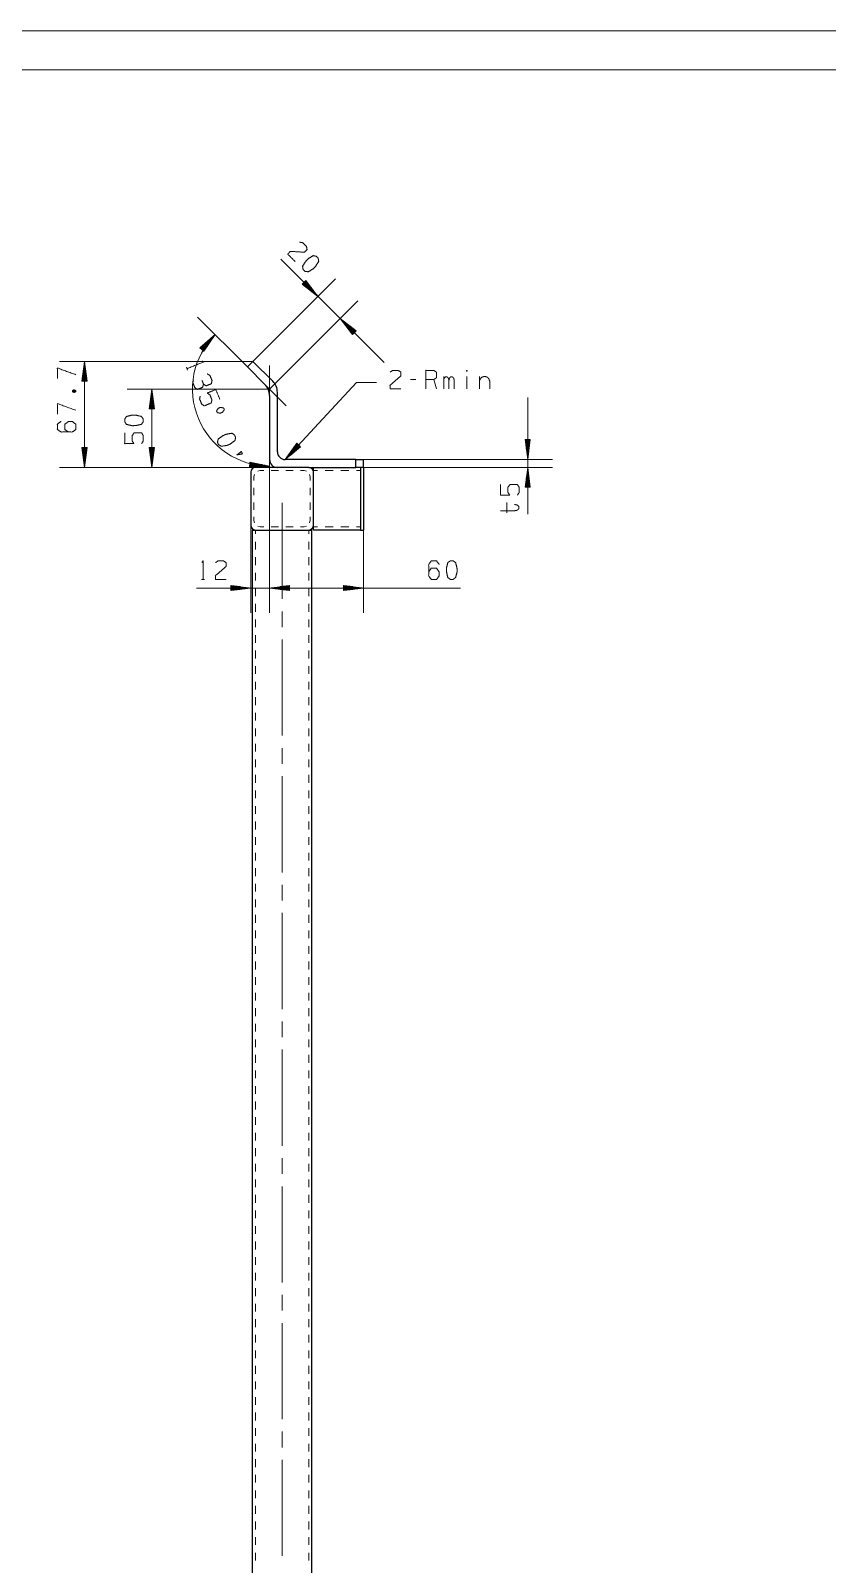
# Model space of a CAD drawing. Header units: millimetres. Extents: x 2210 to 79821, y -19430 to 2344.
# Drawn here: x 11878.8 to 11980.5, y 1594 to 1789.8 of the extents above; entities that cross this region are included whole.
import ezdxf

# ---------------------------------------------------------------- set-up
doc = ezdxf.new("R2010")
doc.units = ezdxf.units.MM
doc.layers.add('101', color=7, linetype='Continuous', true_color=0xffffff)

msp = doc.modelspace()

# ---------------------------------------------------------------- linework, layer by layer
at = {"layer": '101', "color": 133, "linetype": 'Continuous', "lineweight": 18}
for p, q in [((12089.95, 1789.82), (11669.95, 1789.82)), ((12084.95, 1784.82), (11694.95, 1784.82))]:
    msp.add_line(p, q, dxfattribs=at)
at = {"layer": '101', "color": 22, "linetype": 'Continuous', "lineweight": 18}
for p, q in [((11923.93, 1747.45), (11910.74, 1760.64)), ((11906.49, 1746.88), (11917.74, 1758.13)), ((11913.93, 1757.92), (11913.46, 1757.45)), ((11913.46, 1757.45), (11915.49, 1755.89)), ((11913.46, 1757.45), (11913.49, 1757.43)), ((11913.46, 1757.45), (11913.49, 1757.43)), ((11913.5, 1757.48), (11913.79, 1757.19)), ((11913.53, 1757.52), (11914.1, 1756.95)), ((11913.57, 1757.56), (11914.41, 1756.72)), ((11913.61, 1757.59), (11914.72, 1756.48)), ((11913.64, 1757.63), (11915.03, 1756.24)), ((11913.68, 1757.66), (11915.34, 1756)), ((11913.71, 1757.7), (11915.37, 1756.04)), ((11913.75, 1757.74), (11915.14, 1756.35)), ((11913.79, 1757.77), (11914.9, 1756.66)), ((11913.82, 1757.81), (11914.66, 1756.97)), ((11913.86, 1757.84), (11914.43, 1757.28)), ((11913.89, 1757.88), (11914.19, 1757.58)), ((11913.93, 1757.92), (11913.95, 1757.89)), ((11915.49, 1755.89), (11913.93, 1757.92)), ((11913.93, 1757.92), (11913.95, 1757.89)), ((11909.31, 1744.05), (11920.57, 1755.3)), ((11906.49, 1746.88), (11900.11, 1753.25)), ((11918.32, 1753.06), (11919.88, 1751.03)), ((11920.35, 1751.5), (11918.32, 1753.06)), ((11902.36, 1751), (11900.43, 1749.32)), ((11900.93, 1748.88), (11902.36, 1751)), ((11920.1, 1751.24), (11918.44, 1752.9)), ((11920.14, 1751.28), (11918.48, 1752.94)), ((11920.06, 1751.21), (11918.68, 1752.59)), ((11920.17, 1751.32), (11918.78, 1752.7)), ((11920.03, 1751.17), (11918.91, 1752.29)), ((11920.21, 1751.35), (11919.09, 1752.47)), ((11919.99, 1751.14), (11919.15, 1751.98)), ((11919.96, 1751.1), (11919.39, 1751.67)), ((11920.24, 1751.39), (11919.4, 1752.23)), ((11919.92, 1751.06), (11919.62, 1751.36)), ((11920.28, 1751.42), (11919.71, 1751.99)), ((11919.88, 1751.03), (11919.86, 1751.05)), ((11919.88, 1751.03), (11919.86, 1751.05)), ((11919.88, 1751.03), (11920.35, 1751.5)), ((11920.31, 1751.46), (11920.02, 1751.75)), ((11920.35, 1751.5), (11920.33, 1751.52)), ((11920.35, 1751.5), (11920.33, 1751.52)), ((11900.43, 1749.31), (11900.46, 1749.34)), ((11900.43, 1749.31), (11900.46, 1749.34)), ((11900.43, 1749.32), (11900.93, 1748.88)), ((11900.47, 1749.28), (11900.75, 1749.59)), ((11900.51, 1749.25), (11901.04, 1749.85)), ((11900.55, 1749.21), (11901.33, 1750.11)), ((11900.59, 1749.18), (11901.63, 1750.36)), ((11900.63, 1749.15), (11901.92, 1750.62)), ((11900.66, 1749.11), (11902.21, 1750.88)), ((11900.7, 1749.08), (11902.25, 1750.84)), ((11900.74, 1749.05), (11902.03, 1750.52)), ((11900.78, 1749.01), (11901.82, 1750.2)), ((11900.82, 1748.98), (11901.6, 1749.87)), ((11900.85, 1748.95), (11901.38, 1749.55)), ((11900.89, 1748.91), (11901.17, 1749.23)), ((11907.19, 1747.59), (11882.52, 1747.59)), ((11885.7, 1747.59), (11885.36, 1745.05)), ((11885.67, 1745.05), (11885.67, 1747.39)), ((11886.03, 1745.05), (11885.7, 1747.59)), ((11885.7, 1734.05), (11885.7, 1747.59)), ((11885.72, 1745.05), (11885.72, 1747.39)), ((11900.93, 1748.88), (11900.95, 1748.9)), ((11900.93, 1748.88), (11900.95, 1748.9)), ((11885.42, 1745.05), (11885.42, 1745.46)), ((11885.47, 1745.05), (11885.47, 1745.85)), ((11885.52, 1745.05), (11885.52, 1746.24)), ((11885.57, 1745.05), (11885.57, 1746.62)), ((11885.62, 1745.05), (11885.62, 1747.01)), ((11885.77, 1745.05), (11885.77, 1747.01)), ((11885.82, 1745.05), (11885.82, 1746.62)), ((11885.88, 1745.05), (11885.88, 1746.24)), ((11885.93, 1745.05), (11885.93, 1745.85)), ((11885.98, 1745.05), (11885.98, 1745.46)), ((11885.36, 1745.05), (11886.03, 1745.05)), ((11885.37, 1745.05), (11885.37, 1745.08)), ((11885.37, 1745.05), (11885.37, 1745.08)), ((11886.03, 1745.05), (11886.03, 1745.08)), ((11886.03, 1745.05), (11886.03, 1745.08)), ((11909.31, 1744.05), (11891.12, 1744.05)), ((11894.3, 1744.05), (11893.96, 1741.51)), ((11894.22, 1741.51), (11894.22, 1743.47)), ((11894.27, 1741.51), (11894.27, 1743.86)), ((11894.63, 1741.51), (11894.3, 1744.05)), ((11894.3, 1734.05), (11894.3, 1744.05)), ((11894.32, 1741.51), (11894.32, 1743.86)), ((11894.37, 1741.51), (11894.37, 1743.47)), ((11920.4, 1744.88), (11911.31, 1735.05)), ((11922.94, 1744.88), (11920.4, 1744.88)), ((11893.96, 1741.51), (11894.63, 1741.51)), ((11893.97, 1741.51), (11893.97, 1741.54)), ((11893.97, 1741.51), (11893.97, 1741.54)), ((11894.02, 1741.51), (11894.02, 1741.93)), ((11894.07, 1741.51), (11894.07, 1742.31)), ((11894.12, 1741.51), (11894.12, 1742.7)), ((11894.17, 1741.51), (11894.17, 1743.09)), ((11894.42, 1741.51), (11894.42, 1743.09)), ((11894.47, 1741.51), (11894.47, 1742.7)), ((11894.52, 1741.51), (11894.52, 1742.31)), ((11894.58, 1741.51), (11894.58, 1741.93)), ((11894.63, 1741.51), (11894.63, 1741.54)), ((11894.63, 1741.51), (11894.63, 1741.54)), ((11942.26, 1728.06), (11942.26, 1742.99)), ((11942.59, 1737.59), (11941.93, 1737.59)), ((11941.93, 1737.59), (11942.26, 1735.05)), ((11941.93, 1737.59), (11941.93, 1737.56)), ((11941.93, 1737.59), (11941.93, 1737.56)), ((11941.98, 1737.59), (11941.98, 1737.17)), ((11942.03, 1737.59), (11942.03, 1736.79)), ((11942.08, 1737.59), (11942.08, 1736.4)), ((11942.13, 1737.59), (11942.13, 1736.01)), ((11942.18, 1737.59), (11942.18, 1735.63)), ((11942.23, 1737.59), (11942.23, 1735.24)), ((11942.26, 1735.05), (11942.59, 1737.59)), ((11942.28, 1737.59), (11942.28, 1735.24)), ((11942.34, 1737.59), (11942.34, 1735.63)), ((11942.39, 1737.59), (11942.39, 1736.01)), ((11942.44, 1737.59), (11942.44, 1736.4)), ((11942.49, 1737.59), (11942.49, 1736.79)), ((11942.54, 1737.59), (11942.54, 1737.17)), ((11942.59, 1737.59), (11942.59, 1737.56)), ((11942.59, 1737.59), (11942.59, 1737.56)), ((11885.36, 1736.59), (11885.7, 1734.05)), ((11886.03, 1736.59), (11885.36, 1736.59)), ((11885.37, 1736.59), (11885.37, 1736.56)), ((11885.37, 1736.59), (11885.37, 1736.56)), ((11885.42, 1736.59), (11885.42, 1736.17)), ((11885.47, 1736.59), (11885.47, 1735.79)), ((11885.52, 1736.59), (11885.52, 1735.4)), ((11885.57, 1736.59), (11885.57, 1735.01)), ((11885.62, 1736.59), (11885.62, 1734.63)), ((11885.67, 1736.59), (11885.67, 1734.24)), ((11885.7, 1734.05), (11886.03, 1736.59)), ((11885.72, 1736.59), (11885.72, 1734.24)), ((11885.77, 1736.59), (11885.77, 1734.63)), ((11885.82, 1736.59), (11885.82, 1735.01)), ((11885.88, 1736.59), (11885.88, 1735.4)), ((11885.93, 1736.59), (11885.93, 1735.79)), ((11885.98, 1736.59), (11885.98, 1736.17)), ((11886.03, 1736.59), (11886.03, 1736.56)), ((11886.03, 1736.59), (11886.03, 1736.56)), ((11893.96, 1736.59), (11894.3, 1734.05)), ((11894.63, 1736.59), (11893.96, 1736.59)), ((11893.97, 1736.59), (11893.97, 1736.56)), ((11893.97, 1736.59), (11893.97, 1736.56)), ((11894.02, 1736.59), (11894.02, 1736.17)), ((11894.07, 1736.59), (11894.07, 1735.79)), ((11894.12, 1736.59), (11894.12, 1735.4)), ((11894.17, 1736.59), (11894.17, 1735.01)), ((11894.22, 1736.59), (11894.22, 1734.63)), ((11894.27, 1736.59), (11894.27, 1734.24)), ((11894.3, 1734.05), (11894.63, 1736.59)), ((11894.32, 1736.59), (11894.32, 1734.24)), ((11894.37, 1736.59), (11894.37, 1734.63)), ((11894.42, 1736.59), (11894.42, 1735.01)), ((11894.47, 1736.59), (11894.47, 1735.4)), ((11894.52, 1736.59), (11894.52, 1735.79)), ((11894.58, 1736.59), (11894.58, 1736.17)), ((11894.63, 1736.59), (11894.63, 1736.56)), ((11894.63, 1736.59), (11894.63, 1736.56)), ((11912.79, 1737.14), (11911.31, 1735.05)), ((11911.31, 1735.05), (11913.28, 1736.69)), ((11913.02, 1736.93), (11911.43, 1735.21)), ((11913.06, 1736.9), (11911.46, 1735.17)), ((11912.98, 1736.97), (11911.65, 1735.53)), ((11913.09, 1736.86), (11911.76, 1735.42)), ((11912.94, 1737), (11911.88, 1735.84)), ((11913.13, 1736.83), (11912.06, 1735.67)), ((11912.91, 1737.04), (11912.1, 1736.16)), ((11912.87, 1737.07), (11912.32, 1736.48)), ((11913.17, 1736.79), (11912.36, 1735.92)), ((11912.83, 1737.1), (11912.55, 1736.8)), ((11913.21, 1736.76), (11912.66, 1736.17)), ((11912.8, 1737.14), (11912.77, 1737.12)), ((11912.8, 1737.14), (11912.77, 1737.12)), ((11913.28, 1736.69), (11912.79, 1737.14)), ((11913.24, 1736.73), (11912.96, 1736.42)), ((11913.28, 1736.69), (11913.26, 1736.67)), ((11913.28, 1736.69), (11913.26, 1736.67)), ((11921.31, 1734.05), (11882.52, 1734.05)), ((11907.51, 1734.05), (11891.12, 1734.05)), ((11906.8, 1734.71), (11906.76, 1734.05)), ((11906.76, 1734.05), (11909.31, 1734.22)), ((11906.76, 1734.15), (11907.57, 1734.1)), ((11906.76, 1734.1), (11907.18, 1734.07)), ((11906.76, 1734.05), (11906.79, 1734.05)), ((11906.76, 1734.05), (11906.79, 1734.05)), ((11906.77, 1734.3), (11908.73, 1734.18)), ((11906.77, 1734.25), (11908.34, 1734.15)), ((11906.77, 1734.2), (11907.95, 1734.13)), ((11906.78, 1734.46), (11908.74, 1734.33)), ((11906.78, 1734.4), (11909.12, 1734.25)), ((11906.78, 1734.35), (11909.12, 1734.2)), ((11906.79, 1734.61), (11907.6, 1734.56)), ((11906.79, 1734.56), (11907.98, 1734.48)), ((11906.79, 1734.51), (11908.36, 1734.4)), ((11906.8, 1734.71), (11906.83, 1734.71)), ((11909.31, 1734.22), (11906.8, 1734.71)), ((11906.8, 1734.71), (11906.83, 1734.71)), ((11906.8, 1734.66), (11907.21, 1734.63)), ((11909.31, 1735.05), (11909.31, 1731.04)), ((11909.31, 1735.05), (11909.31, 1715.47)), ((11909.31, 1735.05), (11909.31, 1715.47)), ((11921.31, 1735.05), (11945.43, 1735.05)), ((11921.31, 1735.05), (11921.31, 1715.47)), ((11921.31, 1734.05), (11945.43, 1734.05)), ((11942.26, 1734.05), (11941.93, 1731.51)), ((11942.18, 1731.51), (11942.18, 1733.47)), ((11942.23, 1731.51), (11942.23, 1733.86)), ((11942.59, 1731.51), (11942.26, 1734.05)), ((11942.28, 1731.51), (11942.28, 1733.86)), ((11942.34, 1731.51), (11942.34, 1733.47)), ((11941.93, 1731.51), (11941.93, 1731.54)), ((11941.93, 1731.51), (11941.93, 1731.54)), ((11941.93, 1731.51), (11942.59, 1731.51)), ((11941.98, 1731.51), (11941.98, 1731.93)), ((11942.03, 1731.51), (11942.03, 1732.31)), ((11942.08, 1731.51), (11942.08, 1732.7)), ((11942.13, 1731.51), (11942.13, 1733.09)), ((11942.39, 1731.51), (11942.39, 1733.09)), ((11942.44, 1731.51), (11942.44, 1732.7)), ((11942.49, 1731.51), (11942.49, 1732.31)), ((11942.54, 1731.51), (11942.54, 1731.93)), ((11942.59, 1731.51), (11942.59, 1731.54)), ((11942.59, 1731.51), (11942.59, 1731.54)), ((11906.91, 1726.65), (11906.91, 1715.47)), ((11917.25, 1718.64), (11899.97, 1718.64)), ((11906.91, 1718.64), (11904.37, 1718.98)), ((11904.37, 1718.98), (11904.37, 1718.31)), ((11904.37, 1718.97), (11904.41, 1718.97)), ((11904.37, 1718.97), (11904.41, 1718.97)), ((11904.37, 1718.92), (11904.79, 1718.92)), ((11904.37, 1718.87), (11905.18, 1718.87)), ((11904.37, 1718.82), (11905.56, 1718.82)), ((11904.37, 1718.77), (11905.95, 1718.77)), ((11904.37, 1718.72), (11906.33, 1718.72)), ((11904.37, 1718.67), (11906.72, 1718.67)), ((11904.37, 1718.31), (11906.91, 1718.64)), ((11904.37, 1718.62), (11906.72, 1718.62)), ((11904.37, 1718.57), (11906.33, 1718.57)), ((11904.37, 1718.52), (11905.95, 1718.52)), ((11904.37, 1718.46), (11905.56, 1718.46)), ((11904.37, 1718.41), (11905.18, 1718.41)), ((11904.37, 1718.36), (11904.79, 1718.36)), ((11904.37, 1718.31), (11904.41, 1718.31)), ((11904.37, 1718.31), (11904.41, 1718.31)), ((11911.85, 1718.98), (11909.31, 1718.64)), ((11911.85, 1718.98), (11909.31, 1718.64)), ((11909.31, 1718.64), (11933.68, 1718.64)), ((11909.31, 1718.64), (11911.85, 1718.31)), ((11909.31, 1718.64), (11911.85, 1718.31)), ((11911.85, 1718.67), (11909.51, 1718.67)), ((11911.85, 1718.67), (11909.51, 1718.67)), ((11911.85, 1718.62), (11909.51, 1718.62)), ((11911.85, 1718.62), (11909.51, 1718.62)), ((11911.85, 1718.72), (11909.89, 1718.72)), ((11911.85, 1718.72), (11909.89, 1718.72)), ((11911.85, 1718.57), (11909.89, 1718.57)), ((11911.85, 1718.57), (11909.89, 1718.57)), ((11911.85, 1718.77), (11910.28, 1718.77)), ((11911.85, 1718.77), (11910.28, 1718.77)), ((11911.85, 1718.52), (11910.28, 1718.52)), ((11911.85, 1718.52), (11910.28, 1718.52)), ((11911.85, 1718.82), (11910.66, 1718.82)), ((11911.85, 1718.82), (11910.66, 1718.82)), ((11911.85, 1718.46), (11910.66, 1718.46)), ((11911.85, 1718.46), (11910.66, 1718.46)), ((11911.85, 1718.87), (11911.05, 1718.87)), ((11911.85, 1718.87), (11911.05, 1718.87)), ((11911.85, 1718.41), (11911.05, 1718.41)), ((11911.85, 1718.41), (11911.05, 1718.41)), ((11911.85, 1718.92), (11911.44, 1718.92)), ((11911.85, 1718.92), (11911.44, 1718.92)), ((11911.85, 1718.36), (11911.44, 1718.36)), ((11911.85, 1718.36), (11911.44, 1718.36)), ((11911.85, 1718.97), (11911.82, 1718.97)), ((11911.85, 1718.97), (11911.82, 1718.97)), ((11911.85, 1718.97), (11911.82, 1718.97)), ((11911.85, 1718.97), (11911.82, 1718.97)), ((11911.85, 1718.31), (11911.82, 1718.31)), ((11911.85, 1718.31), (11911.82, 1718.31)), ((11911.85, 1718.31), (11911.82, 1718.31)), ((11911.85, 1718.31), (11911.82, 1718.31)), ((11911.85, 1718.31), (11911.85, 1718.98)), ((11911.85, 1718.31), (11911.85, 1718.98)), ((11921.31, 1718.64), (11918.77, 1718.98)), ((11918.77, 1718.98), (11918.77, 1718.31)), ((11918.77, 1718.97), (11918.81, 1718.97)), ((11918.77, 1718.97), (11918.81, 1718.97)), ((11918.77, 1718.92), (11919.19, 1718.92)), ((11918.77, 1718.87), (11919.58, 1718.87)), ((11918.77, 1718.82), (11919.96, 1718.82)), ((11918.77, 1718.77), (11920.35, 1718.77)), ((11918.77, 1718.72), (11920.73, 1718.72)), ((11918.77, 1718.67), (11921.12, 1718.67)), ((11918.77, 1718.31), (11921.31, 1718.64)), ((11918.77, 1718.62), (11921.12, 1718.62)), ((11918.77, 1718.57), (11920.73, 1718.57)), ((11918.77, 1718.52), (11920.35, 1718.52)), ((11918.77, 1718.46), (11919.96, 1718.46)), ((11918.77, 1718.41), (11919.58, 1718.41)), ((11918.77, 1718.36), (11919.19, 1718.36)), ((11918.77, 1718.31), (11918.81, 1718.31)), ((11918.77, 1718.31), (11918.81, 1718.31))]:
    msp.add_line(p, q, dxfattribs=at)
at = {"layer": '101', "color": 92, "linetype": 'Continuous', "lineweight": 25}
for p, q in [((11907.19, 1747.59), (11906.49, 1746.88)), ((11909.73, 1745.05), (11907.19, 1747.59)), ((11906.49, 1746.88), (11908.73, 1744.64)), ((11909.31, 1743.22), (11909.31, 1735.05)), ((11910.31, 1736.05), (11910.31, 1743.64)), ((11920.31, 1735.05), (11911.31, 1735.05)), ((11914.31, 1734.05), (11920.31, 1734.05)), ((11920.31, 1734.05), (11920.31, 1735.05)), ((11920.31, 1735.05), (11921.31, 1735.05)), ((11921.31, 1734.05), (11920.31, 1734.05)), ((11920.91, 1733.45), (11920.91, 1726.65)), ((11921.31, 1734.05), (11921.31, 1735.05)), ((11907.11, 1726.05), (11907.11, 1581.05)), ((11914.71, 1581.05), (11914.71, 1726.05)), ((11920.91, 1726.05), (11914.91, 1726.05))]:
    msp.add_line(p, q, dxfattribs=at)
at = {"layer": '101', "color": 72, "linetype": 'Continuous', "lineweight": 18}
for p, q in [((11898.7, 1746.84), (11898.86, 1746.45)), ((11927.99, 1745.27), (11927.32, 1745.27)), ((11930.6, 1744.07), (11930.27, 1745.27)), ((11931.54, 1744.07), (11931.54, 1745.64)), ((11934.49, 1745.64), (11934.49, 1744.07)), ((11936.09, 1745.64), (11936.09, 1744.07)), ((11884.15, 1743.7), (11884.58, 1743.86)), ((11939.59, 1728.24), (11939.59, 1729.57)), ((11900.61, 1719.74), (11901.03, 1719.74))]:
    msp.add_line(p, q, dxfattribs=at)
at = {"layer": '101', "color": 151, "linetype": 'Continuous', "lineweight": 18}
for p, q in [((11909.31, 1743.22), (11909.31, 1747.05)), ((11908.73, 1744.64), (11911.43, 1741.93)), ((11910.91, 1713.65), (11910.91, 1715.66)), ((11910.91, 1699.79), (11910.91, 1712.07)), ((11910.91, 1696.19), (11910.91, 1698.2)), ((11910.91, 1682.33), (11910.91, 1694.61)), ((11910.91, 1678.74), (11910.91, 1680.74)), ((11910.91, 1664.87), (11910.91, 1677.15)), ((11910.91, 1661.28), (11910.91, 1663.28)), ((11910.91, 1647.41), (11910.91, 1659.69)), ((11910.91, 1643.82), (11910.91, 1645.82)), ((11910.91, 1629.95), (11910.91, 1642.23)), ((11910.91, 1626.36), (11910.91, 1628.36)), ((11910.91, 1612.49), (11910.91, 1624.77)), ((11910.91, 1608.9), (11910.91, 1610.91)), ((11910.91, 1595.03), (11910.91, 1607.31))]:
    msp.add_line(p, q, dxfattribs=at)
at = {"layer": '101', "color": 72, "linetype": 'Continuous', "lineweight": 25}
for p, q in [((11906.91, 1733.45), (11906.91, 1726.65)), ((11914.31, 1734.05), (11907.51, 1734.05)), ((11914.91, 1726.65), (11914.91, 1733.45)), ((11920.91, 1733.45), (11920.91, 1726.65)), ((11921.31, 1733.45), (11921.31, 1726.65)), ((11907.51, 1726.05), (11914.31, 1726.05)), ((11920.91, 1726.05), (11921.31, 1726.05))]:
    msp.add_line(p, q, dxfattribs=at)
at = {"layer": '101', "color": 53, "linetype": 'Continuous', "lineweight": 18}
for p, q in [((11907.81, 1733.57), (11908.11, 1733.65)), ((11908.58, 1733.65), (11908.11, 1733.65)), ((11910.45, 1733.65), (11909.51, 1733.65)), ((11912.31, 1733.65), (11911.38, 1733.65)), ((11913.71, 1733.65), (11913.25, 1733.65)), ((11914.01, 1733.57), (11913.71, 1733.65)), ((11915.41, 1733.65), (11914.91, 1733.65)), ((11917.41, 1733.65), (11916.41, 1733.65)), ((11919.41, 1733.65), (11918.41, 1733.65)), ((11920.91, 1733.65), (11920.41, 1733.65)), ((11907.31, 1732.85), (11907.39, 1733.15)), ((11907.31, 1732.85), (11907.31, 1732.38)), ((11907.31, 1731.45), (11907.31, 1730.52)), ((11914.51, 1732.85), (11914.43, 1733.15)), ((11914.51, 1732.38), (11914.51, 1732.85)), ((11914.51, 1730.52), (11914.51, 1731.45)), ((11907.31, 1729.58), (11907.31, 1728.65)), ((11914.51, 1728.65), (11914.51, 1729.58)), ((11907.31, 1727.72), (11907.31, 1727.25)), ((11914.51, 1727.25), (11914.51, 1727.72)), ((11907.31, 1727.25), (11907.39, 1726.95)), ((11907.51, 1726.05), (11907.51, 1725.55)), ((11907.81, 1726.53), (11908.11, 1726.45)), ((11908.11, 1726.45), (11908.58, 1726.45)), ((11909.51, 1726.45), (11910.45, 1726.45)), ((11911.38, 1726.45), (11912.31, 1726.45)), ((11913.25, 1726.45), (11913.71, 1726.45)), ((11914.01, 1726.53), (11913.71, 1726.45)), ((11914.31, 1725.55), (11914.31, 1726.05)), ((11914.51, 1727.25), (11914.43, 1726.95)), ((11915.41, 1726.45), (11914.91, 1726.45)), ((11917.41, 1726.45), (11916.41, 1726.45)), ((11919.41, 1726.45), (11918.41, 1726.45)), ((11920.91, 1726.45), (11920.41, 1726.45)), ((11907.51, 1724.56), (11907.51, 1723.57)), ((11914.31, 1723.57), (11914.31, 1724.56)), ((11907.51, 1722.57), (11907.51, 1721.58)), ((11914.31, 1721.58), (11914.31, 1722.57)), ((11907.51, 1720.59), (11907.51, 1719.59)), ((11914.31, 1719.59), (11914.31, 1720.59)), ((11907.51, 1718.6), (11907.51, 1717.61)), ((11914.31, 1717.61), (11914.31, 1718.6)), ((11907.51, 1716.62), (11907.51, 1715.62)), ((11914.31, 1715.62), (11914.31, 1716.62)), ((11907.51, 1714.63), (11907.51, 1713.64)), ((11914.31, 1713.64), (11914.31, 1714.63)), ((11907.51, 1712.64), (11907.51, 1711.65)), ((11914.31, 1711.65), (11914.31, 1712.64)), ((11907.51, 1710.66), (11907.51, 1709.66)), ((11914.31, 1709.66), (11914.31, 1710.66)), ((11907.51, 1708.67), (11907.51, 1707.68)), ((11914.31, 1707.68), (11914.31, 1708.67)), ((11907.51, 1706.68), (11907.51, 1705.69)), ((11914.31, 1705.69), (11914.31, 1706.68)), ((11907.51, 1704.7), (11907.51, 1703.7)), ((11914.31, 1703.7), (11914.31, 1704.7)), ((11907.51, 1702.71), (11907.51, 1701.72)), ((11914.31, 1701.72), (11914.31, 1702.71)), ((11907.51, 1700.72), (11907.51, 1699.73)), ((11914.31, 1699.73), (11914.31, 1700.72)), ((11907.51, 1698.74), (11907.51, 1697.75)), ((11914.31, 1697.75), (11914.31, 1698.74)), ((11907.51, 1696.75), (11907.51, 1695.76)), ((11914.31, 1695.76), (11914.31, 1696.75)), ((11907.51, 1694.77), (11907.51, 1693.77)), ((11914.31, 1693.77), (11914.31, 1694.77)), ((11907.51, 1692.78), (11907.51, 1691.79)), ((11914.31, 1691.79), (11914.31, 1692.78)), ((11907.51, 1690.79), (11907.51, 1689.8)), ((11914.31, 1689.8), (11914.31, 1690.79)), ((11907.51, 1688.81), (11907.51, 1687.81)), ((11914.31, 1687.81), (11914.31, 1688.81)), ((11907.51, 1686.82), (11907.51, 1685.83)), ((11914.31, 1685.83), (11914.31, 1686.82)), ((11907.51, 1684.83), (11907.51, 1683.84)), ((11914.31, 1683.84), (11914.31, 1684.83)), ((11907.51, 1682.85), (11907.51, 1681.85)), ((11914.31, 1681.85), (11914.31, 1682.85)), ((11907.51, 1680.86), (11907.51, 1679.87)), ((11914.31, 1679.87), (11914.31, 1680.86)), ((11907.51, 1678.88), (11907.51, 1677.88)), ((11914.31, 1677.88), (11914.31, 1678.88)), ((11907.51, 1676.89), (11907.51, 1675.9)), ((11914.31, 1675.9), (11914.31, 1676.89)), ((11907.51, 1674.9), (11907.51, 1673.91)), ((11914.31, 1673.91), (11914.31, 1674.9)), ((11907.51, 1672.92), (11907.51, 1671.92)), ((11914.31, 1671.92), (11914.31, 1672.92)), ((11907.51, 1670.93), (11907.51, 1669.94)), ((11914.31, 1669.94), (11914.31, 1670.93)), ((11907.51, 1668.94), (11907.51, 1667.95)), ((11914.31, 1667.95), (11914.31, 1668.94)), ((11907.51, 1666.96), (11907.51, 1665.96)), ((11914.31, 1665.96), (11914.31, 1666.96)), ((11907.51, 1664.97), (11907.51, 1663.98)), ((11914.31, 1663.98), (11914.31, 1664.97)), ((11907.51, 1662.99), (11907.51, 1661.99)), ((11914.31, 1661.99), (11914.31, 1662.99)), ((11907.51, 1661), (11907.51, 1660.01)), ((11914.31, 1660.01), (11914.31, 1661)), ((11907.51, 1659.01), (11907.51, 1658.02)), ((11914.31, 1658.02), (11914.31, 1659.01)), ((11907.51, 1657.03), (11907.51, 1656.03)), ((11914.31, 1656.03), (11914.31, 1657.03)), ((11907.51, 1655.04), (11907.51, 1654.05)), ((11914.31, 1654.05), (11914.31, 1655.04)), ((11907.51, 1653.05), (11907.51, 1652.06)), ((11914.31, 1652.06), (11914.31, 1653.05)), ((11907.51, 1651.07), (11907.51, 1650.07)), ((11914.31, 1650.07), (11914.31, 1651.07)), ((11907.51, 1649.08), (11907.51, 1648.09)), ((11914.31, 1648.09), (11914.31, 1649.08)), ((11907.51, 1647.09), (11907.51, 1646.1)), ((11914.31, 1646.1), (11914.31, 1647.09)), ((11907.51, 1645.11), (11907.51, 1644.12)), ((11914.31, 1644.12), (11914.31, 1645.11)), ((11907.51, 1643.12), (11907.51, 1642.13)), ((11914.31, 1642.13), (11914.31, 1643.12)), ((11907.51, 1641.14), (11907.51, 1640.14)), ((11914.31, 1640.14), (11914.31, 1641.14)), ((11907.51, 1639.15), (11907.51, 1638.16)), ((11914.31, 1638.16), (11914.31, 1639.15)), ((11907.51, 1637.16), (11907.51, 1636.17)), ((11914.31, 1636.17), (11914.31, 1637.16)), ((11907.51, 1635.18), (11907.51, 1634.18)), ((11914.31, 1634.18), (11914.31, 1635.18)), ((11907.51, 1633.19), (11907.51, 1632.2)), ((11914.31, 1632.2), (11914.31, 1633.19)), ((11907.51, 1631.2), (11907.51, 1630.21)), ((11914.31, 1630.21), (11914.31, 1631.2)), ((11907.51, 1629.22), (11907.51, 1628.22)), ((11914.31, 1628.22), (11914.31, 1629.22)), ((11907.51, 1627.23), (11907.51, 1626.24)), ((11914.31, 1626.24), (11914.31, 1627.23)), ((11907.51, 1625.25), (11907.51, 1624.25)), ((11914.31, 1624.25), (11914.31, 1625.25)), ((11907.51, 1623.26), (11907.51, 1622.27)), ((11914.31, 1622.27), (11914.31, 1623.26)), ((11907.51, 1621.27), (11907.51, 1620.28)), ((11914.31, 1620.28), (11914.31, 1621.27)), ((11907.51, 1619.29), (11907.51, 1618.29)), ((11914.31, 1618.29), (11914.31, 1619.29)), ((11907.51, 1617.3), (11907.51, 1616.31)), ((11914.31, 1616.31), (11914.31, 1617.3)), ((11907.51, 1615.31), (11907.51, 1614.32)), ((11914.31, 1614.32), (11914.31, 1615.31)), ((11907.51, 1613.33), (11907.51, 1612.33)), ((11914.31, 1612.33), (11914.31, 1613.33)), ((11907.51, 1611.34), (11907.51, 1610.35)), ((11914.31, 1610.35), (11914.31, 1611.34)), ((11907.51, 1609.35), (11907.51, 1608.36)), ((11914.31, 1608.36), (11914.31, 1609.35)), ((11907.51, 1607.37), (11907.51, 1606.38)), ((11914.31, 1606.38), (11914.31, 1607.37)), ((11907.51, 1605.38), (11907.51, 1604.39)), ((11914.31, 1604.39), (11914.31, 1605.38)), ((11907.51, 1603.4), (11907.51, 1602.4)), ((11914.31, 1602.4), (11914.31, 1603.4)), ((11907.51, 1601.41), (11907.51, 1600.42)), ((11914.31, 1600.42), (11914.31, 1601.41)), ((11907.51, 1599.42), (11907.51, 1598.43)), ((11914.31, 1598.43), (11914.31, 1599.42)), ((11907.51, 1597.44), (11907.51, 1596.44)), ((11914.31, 1596.44), (11914.31, 1597.44)), ((11907.51, 1595.45), (11907.51, 1594.46)), ((11914.31, 1594.46), (11914.31, 1595.45))]:
    msp.add_line(p, q, dxfattribs=at)
at = {"layer": '101', "color": 22, "linetype": 'Continuous', "lineweight": 18}
msp.add_arc((11909.31, 1744.05), 9.83, 135, 270, dxfattribs=at)
at = {"layer": '101', "color": 92, "linetype": 'Continuous', "lineweight": 25}
for centre, radius, start, end in [((11907.31, 1743.22), 2, 360, 45), ((11908.31, 1743.64), 2, 360, 45), ((11911.31, 1736.05), 1, 180, 270), ((11910.31, 1735.05), 1, 180, 270)]:
    msp.add_arc(centre, radius, start, end, dxfattribs=at)
at = {"layer": '101', "color": 72, "linetype": 'Continuous', "lineweight": 25}
for centre, start, end in [((11907.51, 1733.45), 90, 180), ((11914.31, 1733.45), 0, 90), ((11907.51, 1726.65), 180, 270), ((11914.31, 1726.65), 270, 0)]:
    msp.add_arc(centre, 0.6, start, end, dxfattribs=at)
at = {"layer": '101', "color": 72, "linetype": 'Continuous', "lineweight": 18}
for points, knots in [([(11913.15, 1762.81), (11913.54, 1762.74), (11914.03, 1762.26), (11914.1, 1761.86), (11913.77, 1761.52), (11911.96, 1761.64), (11911.63, 1761.29), (11912.58, 1760.34)], [0, 0, 0.069692, 0.192979, 0.265273, 0.350226, 0.674742, 0.759752, 1, 1]), ([(11913.83, 1759.09), (11914.25, 1759.03), (11914.87, 1759.4), (11915.2, 1759.74), (11915.59, 1760.38), (11915.51, 1760.77), (11915.27, 1761.01), (11914.88, 1761.09), (11914.24, 1760.7), (11913.92, 1760.35), (11913.53, 1759.74), (11913.59, 1759.33), (11913.83, 1759.09)], [0, 0, 0.067525, 0.183971, 0.260583, 0.380942, 0.44614, 0.500305, 0.565503, 0.685863, 0.762528, 0.878307, 0.945835, 1, 1]), ([(11900.73, 1747.61), (11900.97, 1747.55), (11898.78, 1746.65)], [0, 0, 0.093492, 1, 1]), ([(11884.6, 1745.89), (11882.23, 1746.74), (11882.23, 1745.4)], [0, 0, 0.652472, 1, 1]), ([(11899.6, 1745.25), (11899.51, 1744.87), (11899.78, 1744.23), (11900.11, 1744.01), (11900.78, 1744.29), (11900.88, 1744.69), (11900.69, 1745.16)], [0, 0, 0.124119, 0.343689, 0.472447, 0.703376, 0.836729, 1, 1]), ([(11900.88, 1744.69), (11901.22, 1744.47), (11901.89, 1744.74), (11901.97, 1745.14), (11901.71, 1745.78), (11901.37, 1746)], [0, 0, 0.153868, 0.42985, 0.583729, 0.846121, 1, 1]), ([(11924.71, 1746.22), (11925.03, 1746.44), (11925.72, 1746.44), (11926.05, 1746.22), (11926.05, 1745.74), (11924.69, 1744.54), (11924.71, 1744.07), (11926.05, 1744.07)], [0, 0, 0.069694, 0.192979, 0.265274, 0.350226, 0.674741, 0.759752, 1, 1]), ([(11929.26, 1744.07), (11929.26, 1746.44), (11930.27, 1746.44), (11930.6, 1746.22), (11930.6, 1745.49), (11930.27, 1745.27), (11929.26, 1745.27)], [0, 0, 0.40095, 0.571033, 0.639277, 0.761673, 0.829918, 1, 1]), ([(11931.54, 1745.17), (11931.59, 1745.44), (11931.77, 1745.62), (11931.96, 1745.62), (11932.14, 1745.44), (11932.21, 1745.17), (11932.21, 1744.07)], [0, 0, 0.118879, 0.224456, 0.306985, 0.412556, 0.533083, 1, 1]), ([(11932.21, 1745.17), (11932.26, 1745.44), (11932.44, 1745.62), (11932.65, 1745.62), (11932.81, 1745.44), (11932.88, 1745.17), (11932.88, 1744.07)], [0, 0, 0.118605, 0.223939, 0.313762, 0.41391, 0.534159, 1, 1]), ([(11934.49, 1746.29), (11934.52, 1746.39), (11934.49, 1746.47), (11934.45, 1746.39), (11934.49, 1746.29)], [0, 0, 0.280642, 0.5, 0.719358, 1, 1]), ([(11936.09, 1745.04), (11936.2, 1745.34), (11936.39, 1745.57), (11936.64, 1745.64), (11936.87, 1745.64), (11937.12, 1745.57), (11937.31, 1745.34), (11937.42, 1745.04), (11937.42, 1744.07)], [0, 0, 0.107756, 0.20845, 0.296015, 0.373824, 0.461382, 0.562081, 0.669835, 1, 1]), ([(11884.58, 1743.7), (11884.58, 1743.86), (11884.35, 1743.95), (11884.15, 1743.86), (11884.15, 1743.7), (11884.35, 1743.62), (11884.58, 1743.7), (11884.15, 1743.86)], [0, 0, 0.09397, 0.236784, 0.365958, 0.459928, 0.589102, 0.731916, 1, 1]), ([(11900.46, 1743.16), (11900.38, 1742.77), (11900.65, 1742.13), (11900.98, 1741.9), (11901.86, 1742.27), (11901.96, 1742.67), (11901.7, 1743.31), (11901.36, 1743.54), (11902.45, 1743.99), (11902.97, 1742.73)], [0, 0, 0.062227, 0.168344, 0.23057, 0.376816, 0.441265, 0.547379, 0.60961, 0.79049, 1, 1]), ([(11884.6, 1741.34), (11882.23, 1742.19), (11882.23, 1740.84)], [0, 0, 0.652472, 1, 1]), ([(11902.55, 1741.26), (11902.64, 1741.04), (11903.02, 1740.97), (11903.32, 1741.1), (11903.54, 1741.42), (11903.45, 1741.63), (11903.06, 1741.72), (11902.76, 1741.59), (11902.55, 1741.26)], [0, 0, 0.085682, 0.230398, 0.351585, 0.496299, 0.581981, 0.730393, 0.851582, 1, 1]), ([(11883.65, 1738.57), (11883.18, 1738.89), (11883.18, 1739.57), (11883.65, 1739.91), (11884.13, 1739.91), (11884.6, 1739.57), (11884.6, 1738.89), (11884.13, 1738.57), (11882.7, 1738.57), (11882.23, 1738.89), (11882.23, 1739.57), (11882.7, 1739.91)], [0, 0, 0.076963, 0.169761, 0.248075, 0.312018, 0.390332, 0.483129, 0.560093, 0.751925, 0.828889, 0.921686, 1, 1]), ([(11893.2, 1740.22), (11892.95, 1740.55), (11892.25, 1740.73), (11891.78, 1740.73), (11891.05, 1740.55), (11890.83, 1740.22), (11890.83, 1739.88), (11891.05, 1739.54), (11891.78, 1739.37), (11892.25, 1739.39), (11892.95, 1739.54), (11893.2, 1739.88), (11893.2, 1740.22)], [0, 0, 0.067524, 0.183971, 0.260582, 0.380942, 0.446139, 0.500306, 0.565503, 0.685863, 0.762527, 0.87831, 0.945833, 1, 1]), ([(11892.98, 1737.09), (11893.2, 1737.43), (11893.2, 1738.12), (11892.98, 1738.45), (11892.03, 1738.45), (11891.78, 1738.12), (11891.78, 1737.43), (11892, 1737.09), (11890.83, 1737.09), (11890.83, 1738.45)], [0, 0, 0.062227, 0.168342, 0.230572, 0.376816, 0.441266, 0.547382, 0.609608, 0.79049, 1, 1]), ([(11902.79, 1736.96), (11903.15, 1736.75), (11903.86, 1736.85), (11904.3, 1737.03), (11904.9, 1737.48), (11904.98, 1737.87), (11904.85, 1738.18), (11904.52, 1738.41), (11903.78, 1738.29), (11903.35, 1738.09), (11902.76, 1737.68), (11902.66, 1737.27), (11902.79, 1736.96)], [0, 0, 0.067525, 0.18397, 0.260582, 0.380943, 0.44614, 0.500305, 0.565504, 0.685862, 0.762527, 0.87831, 0.945835, 1, 1]), ([(11905.15, 1735.65), (11905.72, 1736.08), (11905.85, 1735.77), (11905.15, 1735.65)], [0, 0, 0.4066, 0.595727, 1, 1]), ([(11940.94, 1730.5), (11941.17, 1730.84), (11941.17, 1731.52), (11940.94, 1731.86), (11939.99, 1731.86), (11939.74, 1731.52), (11939.74, 1730.84), (11939.97, 1730.5), (11938.79, 1730.5), (11938.79, 1731.86)], [0, 0, 0.062227, 0.168342, 0.230571, 0.376815, 0.441267, 0.547382, 0.609609, 0.79049, 1, 1]), ([(11940.59, 1729.32), (11940.94, 1729.23), (11941.14, 1729.04), (11941.14, 1728.79), (11940.94, 1728.58), (11940.59, 1728.51), (11938.77, 1728.51)], [0, 0, 0.107405, 0.190395, 0.264019, 0.350756, 0.456995, 1, 1]), ([(11900.68, 1721.91), (11900.82, 1722.11), (11900.82, 1719.74)], [0, 0, 0.093493, 1, 1]), ([(11902.42, 1721.89), (11902.74, 1722.11), (11903.43, 1722.11), (11903.77, 1721.89), (11903.77, 1721.41), (11902.4, 1720.21), (11902.42, 1719.74), (11903.77, 1719.74)], [0, 0, 0.069691, 0.192975, 0.265273, 0.350228, 0.674739, 0.759753, 1, 1]), ([(11929.62, 1720.69), (11929.94, 1721.16), (11930.63, 1721.16), (11930.96, 1720.69), (11930.96, 1720.21), (11930.63, 1719.74), (11929.94, 1719.74), (11929.62, 1720.21), (11929.62, 1721.64), (11929.94, 1722.11), (11930.63, 1722.11), (11930.96, 1721.64)], [0, 0, 0.076965, 0.169762, 0.248075, 0.312018, 0.39033, 0.483127, 0.560092, 0.751925, 0.82889, 0.921688, 1, 1]), ([(11932.73, 1719.74), (11933.06, 1719.99), (11933.24, 1720.69), (11933.24, 1721.16), (11933.06, 1721.89), (11932.73, 1722.11), (11932.39, 1722.11), (11932.06, 1721.89), (11931.88, 1721.16), (11931.9, 1720.69), (11932.06, 1719.99), (11932.39, 1719.74), (11932.73, 1719.74)], [0, 0, 0.067528, 0.183971, 0.260585, 0.380944, 0.446143, 0.500306, 0.565505, 0.685864, 0.762531, 0.878309, 0.945837, 1, 1])]:
    msp.add_open_spline(points, degree=1, knots=knots, dxfattribs=at)
at = {"layer": '101', "color": 92, "linetype": 'Continuous', "lineweight": 25}
for points in [[(11914.91, 1733.45), (11914.91, 1734.05)], [(11920.91, 1734.05), (11920.91, 1733.45)], [(11907.11, 1726.05), (11907.51, 1726.05)], [(11914.31, 1726.05), (11914.71, 1726.05)], [(11914.91, 1726.05), (11914.91, 1726.65)], [(11920.91, 1726.65), (11920.91, 1726.05)]]:
    msp.add_open_spline(points, degree=1, dxfattribs=at)
at = {"layer": '101', "color": 72, "linetype": 'Continuous', "lineweight": 25}
for points in [[(11920.91, 1734.05), (11920.91, 1733.45)], [(11921.31, 1734.05), (11921.31, 1733.45)], [(11920.91, 1726.65), (11920.91, 1726.05)], [(11921.31, 1726.65), (11921.31, 1726.05)]]:
    msp.add_open_spline(points, degree=1, dxfattribs=at)
at = {"layer": '101', "color": 151, "linetype": 'Continuous', "lineweight": 18}
msp.add_open_spline([(11910.91, 1717.25), (11910.91, 1726.35), (11910.91, 1729.53)], degree=1, knots=[0, 0, 0.741396, 1, 1], dxfattribs=at)

doc.saveas('drawing.dxf')
